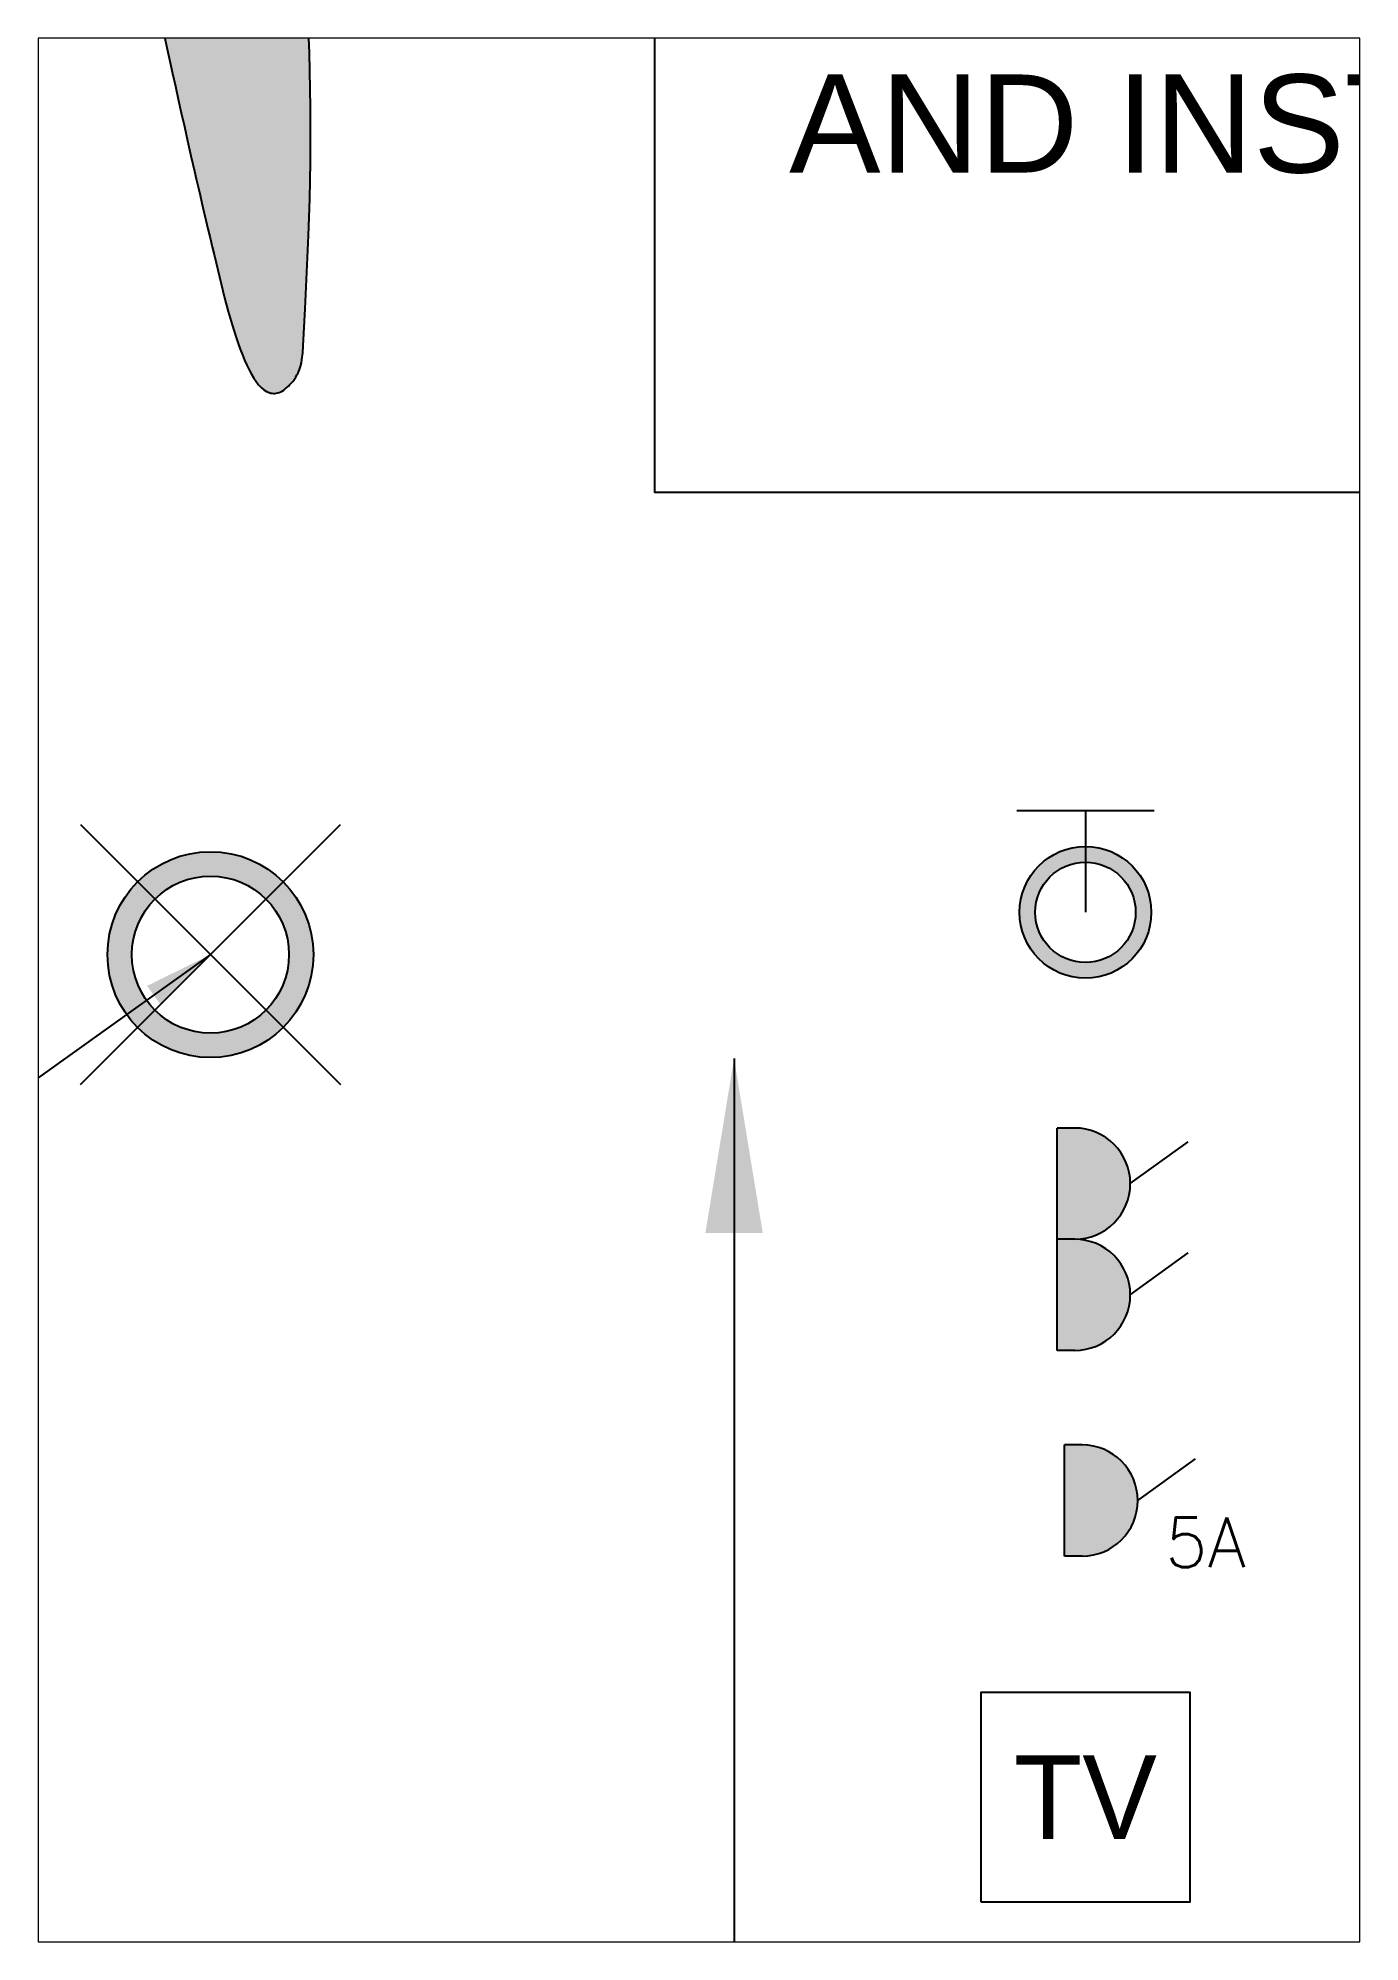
# Paper-space layout 'Blank A4 Portrait' of a CAD drawing. Header units: millimetres. Extents: x 3 to 195, y 1 to 278.
# The model-space entities are those that its viewports show. They can reach past a viewport. Long polylines and large blocks are cut down to what shows.
import ezdxf

# ---------------------------------------------------------------- set-up
doc = ezdxf.new("R2010")
doc.units = ezdxf.units.MM
doc.header["$LTSCALE"] = 10
for name, color, linetype in [('10 - Frame Outline', 142, 'Continuous'), ('40 - Detail Outline', 142, 'Continuous'), ('41 - Detail', 7, 'Continuous'), ('50 - Glass', 254, 'Continuous')]:
    doc.layers.add(name, color=color, linetype=linetype)
doc.layers.add('MView', color=7, linetype='Continuous', plot=False)
doc.styles.add('1-20', font='romans.shx', dxfattribs={"width": 0.8, "height": 40})
doc.styles.add('1-50', font='romans.shx', dxfattribs={"width": 0.8, "height": 100})
doc.styles.get("Standard").update_dxf_attribs({"font": 'arial.ttf'})
doc.dimstyles.new('1-20', dxfattribs={"dimtxt": 40, "dimasz": 40, "dimexe": 40, "dimexo": 40, "dimgap": 40, "dimtad": 1, "dimdec": 0, "dimzin": 0, "dimdsep": 46, "dimtxsty": '1-20', "dimblk": 'OBLIQUE', "dimcen": 40, "dimdle": 40, "dimclrd": 251, "dimclre": 251, "dimclrt": 251, "dimadec": 0, "dimazin": 0, "dimtfac": 1, "dimtdec": 0, "dimtix": 1, "dimtmove": 1, "dimatfit": 3, "dimfxl": 1, "dimtolj": 1, "dimtzin": 0, "dimlwd": 25, "dimarcsym": 0})
doc.dimstyles.new('1-50', dxfattribs={"dimtxt": 100, "dimasz": 100, "dimexe": 100, "dimexo": 100, "dimgap": 100, "dimtad": 1, "dimdec": 0, "dimzin": 0, "dimdsep": 46, "dimtxsty": '1-50', "dimblk": 'OBLIQUE', "dimcen": 100, "dimdle": 100, "dimclrd": 251, "dimclre": 251, "dimclrt": 251, "dimadec": 0, "dimazin": 0, "dimtfac": 1, "dimtdec": 0, "dimtmove": 1, "dimatfit": 3, "dimfxl": 1, "dimtolj": 1, "dimtzin": 0, "dimlwd": 25, "dimarcsym": 0})

# ---------------------------------------------------------------- blocks, each defined once
blk = doc.blocks.new('_Oblique')
at = {"color": 0, "linetype": 'ByBlock', "lineweight": -2}
blk.add_line((-0.5, -0.5), (0.5, 0.5), dxfattribs=at)

msp = doc.modelspace()

# ---------------------------------------------------------------- hatches: boundary and pattern name
at = {"linetype": 'Continuous', "lineweight": 0}
h = msp.add_hatch(color=159, dxfattribs=at)
edge = h.paths.add_edge_path()
edge.add_spline(control_points=[(5738.999148849412, 9872.315664030957), (5749.902955762779, 9870.739839517966), (5771.954415590501, 9867.552949726181), (5805.462631358037, 9839.5980492264), (5821.551867982168, 9788.451829759342), (5814.445178287903, 9732.029021611237), (5807.401675194777, 9677.38468244928), (5829.819618977445, 9605.496834747693), (5951.923573250911, 9558.638085200328), (5994.741481266129, 9357.687685064106), (6008.162780193698, 9150.64496510284), (5987.86164686903, 8986.840264752445), (5992.343691525296, 8878.30936945901), (5930.440979227015, 8839.035128813275), (5953.247424870554, 8711.314421817646), (5939.110585943111, 8519.542939536186), (5981.733375561408, 8285.947048584718), (5974.56182622438, 8120.75477104695), (5970.816847631721, 8055.188672767599), (5944.489479878043, 8022.332267959157), (5897.174491346231, 8215.882942197124), (5871.163808549812, 8354.35655716576), (5819.268631796876, 8606.426896889307), (5790.708081388656, 8753.099375302418), (5728.096105411619, 8826.25548374214), (5634.349866746837, 8614.831008561045), (5643.456490140116, 8434.265432868826), (5627.884901705619, 8201.349753007851), (5607.283846509307, 8088.196780537552), (5590.434940358099, 8043.156112587147), (5532.959455614618, 8040.956851853138), (5560.922032205038, 8122.314533442934), (5575.737284254209, 8302.03982312036), (5532.568784113376, 8608.014958023636), (5577.445489732824, 8887.662592167715), (5471.911941579207, 9082.582574125074), (5582.878751860436, 9286.33487016377), (5581.224214904431, 9526.478281474365), (5720.421386552886, 9601.780893394478), (5713.316610119712, 9711.601522019491), (5695.267765458789, 9788.60441250581), (5704.419042742054, 9868.73124613179), (5732.649128207863, 9871.657449519498), (5738.999148849412, 9872.315664030957)], knot_values=[0, 0, 0, 0, 31.46124447742408, 63.62606878836911, 120.6119499328243, 178.0562813812922, 227.8918461609325, 280.1793213383565, 382.3613218428866, 568.0229187892705, 816.8765723600225, 992.2646149389408, 1066.322985785771, 1096.42560935663, 1188.202125120614, 1384.280511310721, 1690.21695970031, 1852.953150972266, 1868.222590554001, 1878.532306620252, 1961.914056969411, 2187.691852595012, 2509.647985867204, 2608.11903566958, 2650.786274923772, 2732.302609728858, 3067.02769620381, 3315.502498223039, 3365.631433525188, 3410.630987548277, 3439.888892773457, 3489.034484794882, 3586.41077511846, 4035.429537922023, 4335.60754823652, 4365.848280204602, 4668.206984343621, 4926.167343849665, 4984.585150452782, 5091.766195993837, 5190.716672983672, 5251.329823315298, 5268.920939193951, 5268.920939193951, 5268.920939193951, 5268.920939193951], degree=3, periodic=0)
at = {"layer": '10 - Frame Outline'}
h = msp.add_hatch(color=159, dxfattribs=at)
h.dxf.hatch_style = 1
h.paths.add_polyline_path([(6414.376286807065, 7620.708916836684), (6404.283168468906, 7620.719009090388), (6404.283168468906, 7556.926872438155), (6414.376286807065, 7556.936964691859, 0.9990005855766094)])
h = msp.add_hatch(color=159, dxfattribs=at)
h.dxf.hatch_style = 1
h.paths.add_polyline_path([(6414.376286807065, 7556.916780184451), (6404.283168468906, 7556.926872438155), (6404.283168468906, 7493.134735785923), (6414.376286807065, 7493.144828039627, 0.9990005855766094)])
h = msp.add_hatch(color=159, dxfattribs=at)
h.dxf.hatch_style = 1
h.paths.add_polyline_path([(6418.637046333556, 7438.92901675822), (6408.543927995398, 7438.939109011912), (6408.543927995398, 7375.14697235968), (6418.637046333556, 7375.157064613383, 0.9990005855766094)])
at = {"layer": '41 - Detail'}
h = msp.add_hatch(color=159, dxfattribs=at)
h.paths.add_polyline_path([(6420.496914886942, 7715.647476083408, -0.1989123673795715), (6400.132239588772, 7724.082800785214), (6393.768278558089, 7717.718839754555, 0.1989123673796029), (6420.496914886942, 7706.647476083408, 0.198912367379678), (6447.225551215794, 7717.718839754555), (6440.861590185113, 7724.082800785214, -0.1989123673796109)])
h.paths.add_polyline_path([(6440.861590185113, 7724.082800785214), (6447.225551215784, 7717.718839754555, 0.4142135623731222), (6447.225551215794, 7771.17611241226), (6440.861590185113, 7764.812151381601, -0.4142135623736962)])
h.paths.add_polyline_path([(6440.861590185113, 7764.812151381601), (6447.225551215772, 7771.17611241226, 0.1989123673796029), (6420.496914886942, 7782.247476083407, 0.1989123673795579), (6393.768278558113, 7771.17611241226), (6400.132239588772, 7764.812151381601, -0.1989123673795125), (6420.496914886942, 7773.247476083407, -0.1989123673795715)])
h.paths.add_polyline_path([(6400.132239588784, 7764.812151381601), (6393.768278558113, 7771.17611241226, 0.4142135623731222), (6393.768278558089, 7717.718839754555), (6400.132239588772, 7724.082800785214, -0.4142135623736962)])
at = {"layer": '50 - Glass'}
h = msp.add_hatch(color=256, dxfattribs=at)
h.paths.add_polyline_path([(5963.386657326555, 7720.174661310586, 0.1989123673795715), (5950.206462479851, 7751.994466463992), (5960.150151590366, 7761.938155574418, -0.1989123673796029), (5977.449157326555, 7720.174661310586, -0.198912367379678), (5960.150151590366, 7678.411167046754), (5950.206462479851, 7688.354856157224, 0.1989123673796109)])
h.paths.add_polyline_path([(5950.206462479851, 7688.354856157188), (5960.150151590366, 7678.41116704679, -0.4142135623731222), (5876.623163062744, 7678.411167046754), (5886.566852173084, 7688.354856157224, 0.4142135623736962)])
h.paths.add_polyline_path([(5886.566852173084, 7751.99446646397), (5876.623163062744, 7761.938155574418, -0.4142135623731222), (5960.150151590366, 7761.938155574418), (5950.206462479851, 7751.994466463992, 0.4142135623736962)])
edge = h.paths.add_edge_path()
edge.add_arc((5918.386657326555, 7720.174661310586), 45.06250000000038, 135.0000000000589, 224.9999999999043)
edge.add_line((5886.522657999282, 7688.310661983422), (5876.623163062744, 7678.41116704679))
edge.add_arc((5918.386657326592, 7720.174661310552), 59.06250000003729, 135.0000000000202, 224.9999999999914, ccw=False)
edge.add_line((5876.623163062744, 7761.938155574418), (5886.522657999303, 7752.038660637772))

# ---------------------------------------------------------------- linework, layer by layer
at = {"color": 3}
msp.add_lwpolyline([(8648.507059778669, 9935.230609007722), (6173.115516394493, 9935.230609007722), (6173.115516394493, 7985.459636166477), (8648.507059778669, 7985.459636166477)], close=True, dxfattribs=at)
at = {"color": 9}
msp.add_open_spline([(5738.999148849412, 9872.315664030957), (5749.902955762779, 9870.739839517966), (5771.954415590501, 9867.552949726181), (5805.462631358037, 9839.5980492264), (5821.551867982168, 9788.451829759342), (5814.445178287903, 9732.029021611237), (5807.401675194777, 9677.38468244928), (5829.819618977445, 9605.496834747693), (5951.923573250911, 9558.638085200328), (5994.741481266129, 9357.687685064106), (6008.162780193698, 9150.64496510284), (5987.86164686903, 8986.840264752445), (5992.343691525296, 8878.30936945901), (5930.440979227015, 8839.035128813275), (5953.247424870554, 8711.314421817646), (5939.110585943111, 8519.542939536186), (5981.733375561408, 8285.947048584718), (5974.56182622438, 8120.75477104695), (5970.816847631721, 8055.188672767599), (5944.489479878043, 8022.332267959157), (5897.174491346231, 8215.882942197124), (5871.163808549812, 8354.35655716576), (5819.268631796876, 8606.426896889307), (5790.708081388656, 8753.099375302418), (5728.096105411619, 8826.25548374214), (5634.349866746837, 8614.831008561045), (5643.456490140116, 8434.265432868826), (5627.884901705619, 8201.349753007851), (5607.283846509307, 8088.196780537552), (5590.434940358099, 8043.156112587147), (5532.959455614618, 8040.956851853138), (5560.922032205038, 8122.314533442934), (5575.737284254209, 8302.03982312036), (5532.568784113376, 8608.014958023636), (5577.445489732824, 8887.662592167715), (5471.911941579207, 9082.582574125074), (5582.878751860436, 9286.33487016377), (5581.224214904431, 9526.478281474365), (5720.421386552886, 9601.780893394478), (5713.316610119712, 9711.601522019491), (5695.267765458789, 9788.60441250581), (5704.419042742054, 9868.73124613179), (5732.649128207863, 9871.657449519498), (5738.999148849412, 9872.315664030957)], degree=3, knots=[0, 0, 0, 0, 31.46124447742408, 63.62606878836911, 120.6119499328243, 178.0562813812922, 227.8918461609325, 280.1793213383565, 382.3613218428866, 568.0229187892705, 816.8765723600225, 992.2646149389408, 1066.322985785771, 1096.42560935663, 1188.202125120614, 1384.280511310721, 1690.21695970031, 1852.953150972266, 1868.222590554001, 1878.532306620252, 1961.914056969411, 2187.691852595012, 2509.647985867204, 2608.11903566958, 2650.786274923772, 2732.302609728858, 3067.02769620381, 3315.502498223039, 3365.631433525188, 3410.630987548277, 3439.888892773457, 3489.034484794882, 3586.41077511846, 4035.429537922023, 4335.60754823652, 4365.848280204602, 4668.206984343621, 4926.167343849665, 4984.585150452782, 5091.766195993837, 5190.716672983672, 5251.329823315298, 5268.920939193951, 5268.920939193951, 5268.920939193951, 5268.920939193951], dxfattribs=at)
at = {"layer": '41 - Detail', "color": 3}
for p, q in [((6459.842801382162, 7802.620330447885), (6381.151028391745, 7802.620330447885)), ((6420.496914886942, 7802.620330447885), (6420.496914886942, 7744.447476083407)), ((6404.283168468906, 7556.926872438155), (6404.283168468906, 7620.719009090388)), ((6414.376286807194, 7620.708916836684), (6404.283168468906, 7620.719009090434)), ((6414.376286807194, 7620.708916836684), (6404.283168468906, 7620.719009090434)), ((6446.23039557508, 7588.822940764271), (6479.351543387948, 7612.829575968439)), ((6414.376286807194, 7556.936964691894), (6404.283168468906, 7556.926872438155)), ((6404.283168468906, 7493.134735785923), (6404.283168468906, 7556.926872438155)), ((6414.376286807194, 7556.916780184417), (6404.283168468906, 7556.926872438155)), ((6446.23039557508, 7525.030804112039), (6479.351543387948, 7549.037439316206)), ((6414.376286807194, 7493.144828039662), (6404.283168468906, 7493.134735785923)), ((6408.543927995398, 7375.14697235968), (6408.543927995398, 7438.939109011912)), ((6418.637046333684, 7438.929016758185), (6408.543927995398, 7438.939109011912)), ((6450.491155101571, 7407.043040685808), (6483.612302914439, 7431.049675889974)), ((6418.637046333684, 7375.15706461343), (6408.543927995398, 7375.14697235968))]:
    msp.add_line(p, q, dxfattribs=at)
at = {"layer": '41 - Detail', "color": 5}
for p, q in [((5843.808988998135, 7794.752329638963), (5992.964325654626, 7645.596992982384)), ((5843.808988998309, 7645.596992982384), (5992.964325654626, 7794.752329638788))]:
    msp.add_line(p, q, dxfattribs=at)
at = {"layer": '41 - Detail', "color": 3}
msp.add_lwpolyline([(6360.496914886928, 7176.893369796509), (6480.496914886928, 7176.893369796509), (6480.496914886928, 7296.893369796509), (6360.496914886928, 7296.893369796509)], close=True, dxfattribs=at)
at = {"layer": '41 - Detail', "color": 5}
for radius in [59.0625, 45.0625]:
    msp.add_circle((5918.386657326555, 7720.174661310586), radius, dxfattribs=at)
at = {"layer": '41 - Detail', "color": 3}
for radius in [37.8, 28.8]:
    msp.add_circle((6420.496914886942, 7744.447476083407), radius, dxfattribs=at)
for centre in [(6414.344403562418, 7588.822940764271), (6414.344403562418, 7525.030804112039), (6418.60516308891, 7407.043040685808)]:
    msp.add_arc(centre, 31.88599201266836, 270.0572908525642, 89.94270914743589, dxfattribs=at)

# ---------------------------------------------------------------- texts
at = {"layer": '40 - Detail Outline', "color": 7, "insert": (7410.811288086581, 8571.593642530595), "char_height": 56.25, "width": 2320.635472642251, "attachment_point": 5, "style": '1-20'}
msp.add_mtext("\\pxqj;{\\fArial|b0|i0|c0|p34;\\W1;\\C3;* VALE WILL MAKE PROVISIONS FOR LIGHTING AND ELECTRICAL FITMENTS TO BE INSTALLED AT POSITIONS SHOWN IN THE ABOVE PLAN. WIRING TO BE ROUTED WITHIN VALE'S STRUCTURE MUST BE SUPPLIED AND INSTALLED BY A QUALIFIED ELECTRICAL CONTRACTOR DURING THE INITIAL STAGES OF SITE INSTALLATION, VALE FITTERS WILL ASSIST WITH CONCEALING WIRING. ALL LIGHTING AND ELECTRICAL FITMENTS TO BE SUPPLIED AND INSTALLED BY CLIENT'S CONTRACTORS.}", dxfattribs=at)
at = {"layer": '40 - Detail Outline', "color": 3, "insert": (6420.496914886928, 7236.893369796509), "char_height": 48, "attachment_point": 5, "style": '1-20'}
msp.add_mtext('\\pxqc;{\\fCentury Gothic|b0|i0|c0|p34;\\W1;TV}', dxfattribs=at)
at = {"layer": '41 - Detail', "color": 3, "insert": (6466.197154104165, 7397.217125091793), "char_height": 28.45440000000001, "width": 66.51298476115221, "attachment_point": 1}
msp.add_mtext('{\\Fromans|c0;5A}', dxfattribs=at)

# ---------------------------------------------------------------- leaders
at = {"color": 3}
msp.add_leader([(5918.38665732638, 7720.174661310499), (5687.833705074052, 7555.284099665787), (5574.21790535019, 7555.284099665787)], dimstyle='1-20', override={"dimgap": 40, "dimtad": 0}, dxfattribs=at)
at = {"color": 6, "ltscale": 10}
msp.add_leader([(6218.863315314171, 7660.593579402881), (6218.863315314171, 6872.214036583977), (4692.24522226298, 6872.214036583977)], dimstyle='1-50', dxfattribs=at)

psp = doc.layouts.new('Blank A4 Portrait')

# ---------------------------------------------------------------- viewports
at = {"layer": 'MView', "color": 2}
psp.add_viewport(center=(98.90106490297472, 139.6600362454181), size=(192.1546505718951, 276.653912088039), view_center_point=(6198.743245182636, 7699.888615068522), view_height=1092.062199159806, dxfattribs=at)

doc.saveas('drawing.dxf')
